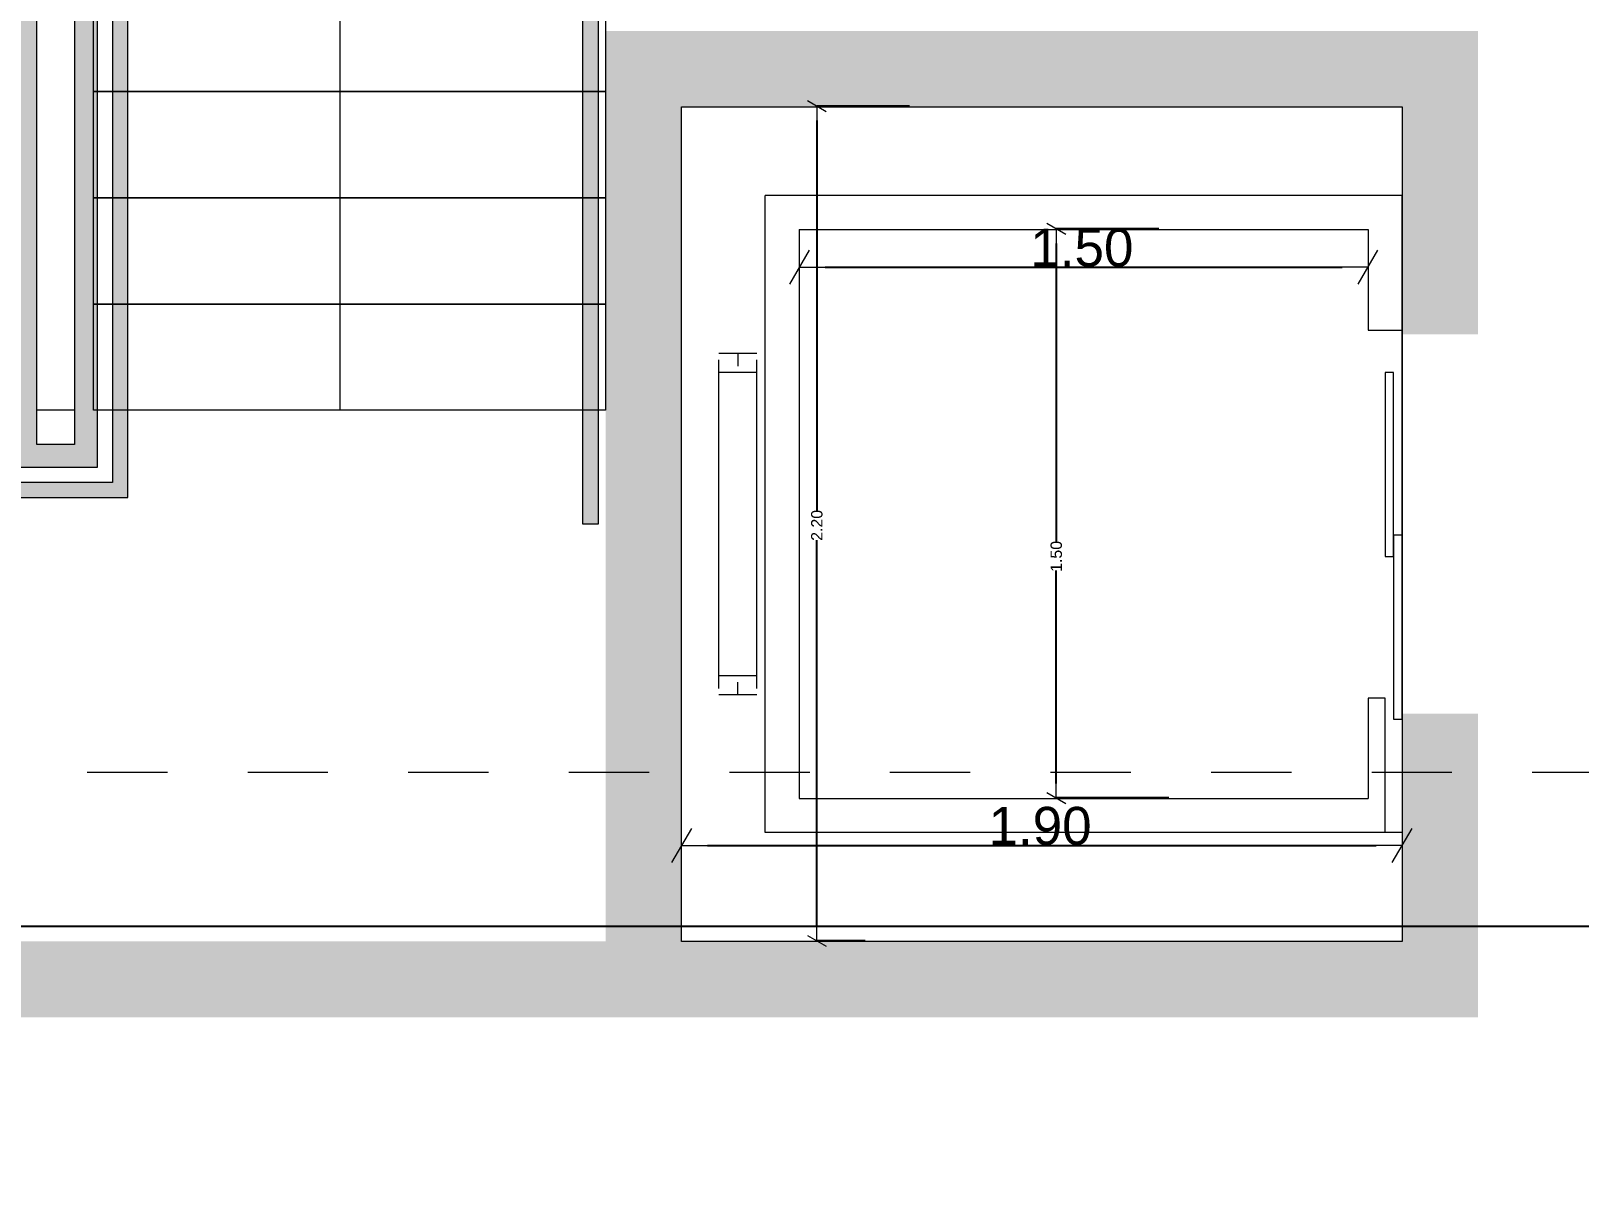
# Model space of a CAD drawing. Header units: millimetres. Extents: x 475616349 to 476941521, y 4620115302 to 4621446928.
# Drawn here: x 476498490 to 476502571, y 4620349801 to 4620352853 of the extents above; entities that cross this region are included whole.
import ezdxf

# ---------------------------------------------------------------- set-up
doc = ezdxf.new("R2010")
doc.units = ezdxf.units.MM
doc.header["$MEASUREMENT"] = 0
doc.linetypes.add('Dashed', pattern=[423.333333, 211.666667, -211.666667])
for name, color, linetype, lineweight in [('G-Anno-Nplt_Pen_No__7', 7, 'Continuous', 0), ('gegmebi_Pen_No__7_Pen_No__7', 7, 'Continuous', 0), ('New_2D Drafting - General_Pen_No__1', 1, 'Continuous', 0), ('New_2D Drafting - General_Pen_No__250_Pen_No__7_Pen_No__154', 154, 'Continuous', 0), ('New_2D Drafting - General_Pen_No__4', 7, 'Continuous', 0), ('New_R03_Nakveti_Pen_No__250', 7, 'Continuous', 0), ('New_R03_Nakveti_Pen_No__4', 7, 'Continuous', 0), ('New_shenobebi_Pen_No__1', 1, 'Continuous', 0), ('New_shenobebi_Pen_No__7', 7, 'Continuous', 0), ('zoma_Pen_No__142', 142, 'Continuous', 0)]:
    doc.layers.add(name, color=color, linetype=linetype, lineweight=lineweight)
doc.layers.add('zoma', color=7, linetype='Continuous')
doc.styles.add('GENERATED_STYLE_2', font='arial.ttf')
doc.dimstyles.new('GENERATED_STYLE__1', dxfattribs={"dimtxt": 200, "dimasz": 64.421331, "dimexe": 0.18, "dimexo": 3, "dimgap": 0.09, "dimtad": 1, "dimtih": 1, "dimtoh": 1, "dimlfac": 0.001, "dimzin": 0, "dimdsep": 46, "dimtxsty": 'GENERATED_STYLE_2', "dimblk": 'ARROWHEAD_2', "dimblk1": 'ARROWHEAD_2', "dimblk2": 'ARROWHEAD_2', "dimcen": 0.09, "dimclrd": 142, "dimclre": 142, "dimclrt": 142, "dimadec": 0, "dimazin": 0, "dimtfac": 1, "dimtdec": 4, "dimtmove": 0, "dimatfit": 3, "dimfxl": 1, "dimtolj": 1, "dimtzin": 0, "dimarcsym": 0})
doc.dimstyles.new('GENERATED_STYLE__5', dxfattribs={"dimtxt": 100, "dimasz": 68.640772, "dimexe": 0.18, "dimexo": 0.0625, "dimgap": 0.09, "dimtad": 1, "dimlfac": 0.001, "dimzin": 0, "dimdsep": 46, "dimtxsty": 'GENERATED_STYLE_2', "dimblk": 'ARROWHEAD_2', "dimblk1": 'ARROWHEAD_2', "dimblk2": 'ARROWHEAD_2', "dimcen": 0.09, "dimse1": 1, "dimse2": 1, "dimclrd": 142, "dimclre": 142, "dimclrt": 142, "dimadec": 0, "dimazin": 0, "dimtfac": 1, "dimtdec": 4, "dimtmove": 0, "dimatfit": 3, "dimfxl": 1, "dimtolj": 1, "dimtzin": 0, "dimarcsym": 0})
doc.dimstyles.new('GENERATED_STYLE__6', dxfattribs={"dimtxt": 30.000001, "dimasz": 38, "dimexe": 0.18, "dimexo": 3, "dimgap": 0.09, "dimtad": 1, "dimlfac": 0.001, "dimzin": 0, "dimdsep": 46, "dimtxsty": 'GENERATED_STYLE_2', "dimblk": 'ARROWHEAD_2', "dimblk1": 'ARROWHEAD_2', "dimblk2": 'ARROWHEAD_2', "dimcen": 0.09, "dimclrd": 142, "dimclre": 142, "dimclrt": 142, "dimadec": 0, "dimazin": 0, "dimtfac": 1, "dimtdec": 4, "dimtmove": 0, "dimatfit": 3, "dimfxl": 1, "dimtolj": 1, "dimtzin": 0, "dimarcsym": 0})
doc.dimstyles.new('GENERATED_STYLE__7', dxfattribs={"dimtxt": 30.000001, "dimasz": 38, "dimexe": 0.18, "dimexo": 3, "dimgap": 0.09, "dimtad": 1, "dimtih": 1, "dimtoh": 1, "dimlfac": 0.001, "dimzin": 0, "dimdsep": 46, "dimtxsty": 'GENERATED_STYLE_2', "dimblk": 'ARROWHEAD_2', "dimblk1": 'ARROWHEAD_2', "dimblk2": 'ARROWHEAD_2', "dimcen": 0.09, "dimclrd": 142, "dimclre": 142, "dimclrt": 142, "dimadec": 0, "dimazin": 0, "dimtfac": 1, "dimtdec": 4, "dimtmove": 0, "dimatfit": 3, "dimfxl": 1, "dimtolj": 1, "dimtzin": 0, "dimarcsym": 0})
doc.dimstyles.new('GENERATED_STYLE__9', dxfattribs={"dimtxt": 100, "dimasz": 68.640772, "dimexe": 0.18, "dimexo": 900, "dimgap": 0.09, "dimtad": 1, "dimlfac": 0.001, "dimzin": 0, "dimdsep": 46, "dimtxsty": 'GENERATED_STYLE_2', "dimblk": 'ARROWHEAD_2', "dimblk1": 'ARROWHEAD_2', "dimblk2": 'ARROWHEAD_2', "dimcen": 0.09, "dimclrd": 7, "dimclre": 7, "dimclrt": 7, "dimadec": 0, "dimazin": 0, "dimtfac": 1, "dimtdec": 4, "dimtmove": 0, "dimatfit": 3, "dimfxl": 1, "dimtolj": 1, "dimtzin": 0, "dimarcsym": 0})

# ---------------------------------------------------------------- blocks, each defined once
blk = doc.blocks.new('*D1232', base_point=(476577134.1, 4620325125.7))
at = {"layer": 'zoma_Pen_No__142', "color": 142, "linetype": 'Continuous', "lineweight": 0, "transparency": 16777216}
for p, q in [((476498007.1, 4620381235), (476498007.1, 4620381362.1)), ((476504507.1, 4620381235), (476504507.1, 4620381362.1)), ((476498031.6, 4620381340.9), (476497982.7, 4620381256.2)), ((476504531.6, 4620381340.9), (476504482.7, 4620381256.2)), ((476498007.1, 4620381298.6), (476504507.1, 4620381298.6))]:
    blk.add_line(p, q, dxfattribs=at)
at = {"layer": 'zoma_Pen_No__142', "color": 142, "lineweight": 0, "transparency": 16777216, "char_height": 200, "attachment_point": 7, "style": 'GENERATED_STYLE_2'}
for s, insert in [('\\A1;{\\pql;\\fArial CYR|b0|i0|c204|p34;6.50}', (476500991.1, 4620381338.6)), ('\\A1;{\\pql;\\fArial CYR|b0|i0|c204|p34;0.40}', (476503950.5, 4620381338.6))]:
    blk.add_mtext(s, dxfattribs=dict(at, insert=insert))
blk = doc.blocks.new('ARROWHEAD_2')
at = {"color": 0, "linetype": 'Continuous', "lineweight": 0}
for p, q in [((-0.378, -0.655), (0.378, 0.655)), ((0, 0), (-1, 0))]:
    blk.add_line(p, q, dxfattribs=at)
blk = doc.blocks.new('*D4004')
at = {"layer": 'Defpoints', "color": 0, "linetype": 'Continuous', "transparency": 16777216}
for p in [(476500205.1, 4620350701.1), (476502105.1, 4620350706.1), (476502105.1, 4620350701.1)]:
    blk.add_point(p, dxfattribs=at)
at = {"layer": 'zoma', "color": 142, "linetype": 'Continuous', "lineweight": -2, "transparency": 16777216}
blk.add_line((476500273.7, 4620350706.1), (476502036.4, 4620350706.1), dxfattribs=at)
at = {"layer": 'zoma', "color": 142, "linetype": 'Continuous', "lineweight": -2, "transparency": 16777216, "xscale": 68.64077230571034, "yscale": 68.64077230571034, "zscale": 68.64077230571034, "rotation": 180}
blk.add_blockref('ARROWHEAD_2', (476500205.1, 4620350706.1), dxfattribs=at)
at = {"layer": 'zoma', "color": 142, "linetype": 'Continuous', "lineweight": -2, "transparency": 16777216, "xscale": 68.64077230571034, "yscale": 68.64077230571034, "zscale": 68.64077230571034}
blk.add_blockref('ARROWHEAD_2', (476502105.1, 4620350706.1), dxfattribs=at)
at = {"layer": 'zoma', "color": 142, "linetype": 'Continuous', "lineweight": 0, "transparency": 16777216, "insert": (476501150.4, 4620350757.3), "char_height": 100, "attachment_point": 5, "style": 'GENERATED_STYLE_2'}
blk.add_mtext('\\A1;1.90', dxfattribs=at)
blk = doc.blocks.new('*D4005')
at = {"layer": 'Defpoints', "color": 0, "linetype": 'Continuous', "transparency": 16777216}
for p in [(476501193.2, 4620352331.4), (476501466.7, 4620352331.4), (476501492.8, 4620350831.4)]:
    blk.add_point(p, dxfattribs=at)
at = {"layer": 'zoma', "color": 142, "linetype": 'Continuous', "lineweight": -2, "transparency": 16777216}
for p, q in [((476501463.7, 4620352331.4), (476501193.1, 4620352331.4)), ((476501193.2, 4620352293.4), (476501193.2, 4620351505.8)), ((476501193.2, 4620350869.4), (476501193.2, 4620351430.6)), ((476501489.8, 4620350831.4), (476501193.1, 4620350831.4))]:
    blk.add_line(p, q, dxfattribs=at)
at = {"layer": 'zoma', "color": 142, "linetype": 'Continuous', "lineweight": -2, "transparency": 16777216, "xscale": 38.00000000000001, "yscale": 38.00000000000001, "zscale": 38.00000000000001}
for p, rotation in [((476501193.2, 4620352331.4), 90), ((476501193.2, 4620350831.4), 270)]:
    blk.add_blockref('ARROWHEAD_2', p, dxfattribs=dict(at, rotation=rotation))
at = {"layer": 'zoma', "color": 142, "linetype": 'Continuous', "lineweight": 0, "transparency": 16777216, "insert": (476501193.2, 4620351468.2), "char_height": 30, "attachment_point": 5, "rotation": 90, "style": 'GENERATED_STYLE_2'}
blk.add_mtext('\\A1;1.50', dxfattribs=at)
blk = doc.blocks.new('*D4006')
at = {"layer": 'Defpoints', "color": 0, "linetype": 'Continuous', "transparency": 16777216}
for p in [(476500515.4, 4620352329.8), (476502015.4, 4620352329.8), (476502015.4, 4620352230.6)]:
    blk.add_point(p, dxfattribs=at)
at = {"layer": 'zoma', "color": 142, "linetype": 'Continuous', "lineweight": -2, "transparency": 16777216}
blk.add_line((476500584, 4620352230.6), (476501946.8, 4620352230.6), dxfattribs=at)
at = {"layer": 'zoma', "color": 142, "linetype": 'Continuous', "lineweight": -2, "transparency": 16777216, "xscale": 68.64077230571034, "yscale": 68.64077230571034, "zscale": 68.64077230571034, "rotation": 180}
blk.add_blockref('ARROWHEAD_2', (476500515.4, 4620352230.6), dxfattribs=at)
at = {"layer": 'zoma', "color": 142, "linetype": 'Continuous', "lineweight": -2, "transparency": 16777216, "xscale": 68.64077230571034, "yscale": 68.64077230571034, "zscale": 68.64077230571034}
blk.add_blockref('ARROWHEAD_2', (476502015.4, 4620352230.6), dxfattribs=at)
at = {"layer": 'zoma', "color": 142, "linetype": 'Continuous', "lineweight": 0, "transparency": 16777216, "insert": (476501260.7, 4620352281.8), "char_height": 100, "attachment_point": 5, "style": 'GENERATED_STYLE_2'}
blk.add_mtext('\\A1;1.50', dxfattribs=at)
blk = doc.blocks.new('*D4007')
at = {"layer": 'Defpoints', "color": 0, "linetype": 'Continuous', "transparency": 16777216}
for p in [(476500562, 4620352654.8), (476500808.9, 4620352654.8), (476500692.1, 4620350454.8)]:
    blk.add_point(p, dxfattribs=at)
at = {"layer": 'zoma', "color": 142, "linetype": 'Continuous', "lineweight": -2, "transparency": 16777216}
for p, q in [((476500805.9, 4620352654.8), (476500561.8, 4620352654.8)), ((476500562, 4620352616.8), (476500562, 4620351589.3)), ((476500562, 4620350492.8), (476500562, 4620351510.8)), ((476500689.1, 4620350454.8), (476500561.8, 4620350454.8))]:
    blk.add_line(p, q, dxfattribs=at)
at = {"layer": 'zoma', "color": 142, "linetype": 'Continuous', "lineweight": -2, "transparency": 16777216, "xscale": 38.00000000000001, "yscale": 38.00000000000001, "zscale": 38.00000000000001}
for p, rotation in [((476500562, 4620352654.8), 90), ((476500562, 4620350454.8), 270)]:
    blk.add_blockref('ARROWHEAD_2', p, dxfattribs=dict(at, rotation=rotation))
at = {"layer": 'zoma', "color": 142, "linetype": 'Continuous', "lineweight": 0, "transparency": 16777216, "insert": (476500562, 4620351550), "char_height": 30, "attachment_point": 5, "rotation": 90, "style": 'GENERATED_STYLE_2'}
blk.add_mtext('\\A1;2.20', dxfattribs=at)
blk = doc.blocks.new('*D3923')
at = {"layer": 'Defpoints', "color": 0, "linetype": 'Continuous', "transparency": 16777216}
for p in [(476467805.1, 4620355693.7), (476533682.1, 4620355693.7), (476467805.1, 4620340493.7)]:
    blk.add_point(p, dxfattribs=at)
at = {"layer": 'zoma', "color": 7, "linetype": 'Continuous', "lineweight": -2, "transparency": 16777216}
for p, q in [((476468705.1, 4620355693.7), (476533682.3, 4620355693.7)), ((476533682.1, 4620355625.1), (476533682.1, 4620348251.7)), ((476533682.1, 4620340562.4), (476533682.1, 4620347923.8)), ((476468705.1, 4620340493.7), (476533682.3, 4620340493.7))]:
    blk.add_line(p, q, dxfattribs=at)
at = {"layer": 'zoma', "color": 7, "linetype": 'Continuous', "lineweight": -2, "transparency": 16777216, "xscale": 68.64077230571034, "yscale": 68.64077230571034, "zscale": 68.64077230571034}
for p, rotation in [((476533682.1, 4620355693.7), 90), ((476533682.1, 4620340493.7), 270)]:
    blk.add_blockref('ARROWHEAD_2', p, dxfattribs=dict(at, rotation=rotation))
at = {"layer": 'zoma', "color": 7, "linetype": 'Continuous', "lineweight": 0, "transparency": 16777216, "insert": (476533682.1, 4620348087.8), "char_height": 100, "attachment_point": 5, "rotation": 90, "style": 'GENERATED_STYLE_2'}
blk.add_mtext('\\A1;15.20', dxfattribs=at)
blk = doc.blocks.new('*D3930')
at = {"layer": 'Defpoints', "color": 0, "linetype": 'Continuous', "transparency": 16777216}
for p in [(476467805.1, 4620350493.7), (476532893, 4620350493.7), (476467805.3, 4620348893.7)]:
    blk.add_point(p, dxfattribs=at)
at = {"layer": 'zoma', "color": 7, "linetype": 'Continuous', "lineweight": -2, "transparency": 16777216}
for p, q in [((476468705.1, 4620350493.7), (476532893.2, 4620350493.7)), ((476532893, 4620350425.1), (476532893, 4620349812.5)), ((476532893, 4620348962.4), (476532893, 4620349562.3)), ((476468705.3, 4620348893.7), (476532893.2, 4620348893.7))]:
    blk.add_line(p, q, dxfattribs=at)
at = {"layer": 'zoma', "color": 7, "linetype": 'Continuous', "lineweight": -2, "transparency": 16777216, "xscale": 68.64077230571034, "yscale": 68.64077230571034, "zscale": 68.64077230571034}
for p, rotation in [((476532893, 4620350493.7), 90), ((476532893, 4620348893.7), 270)]:
    blk.add_blockref('ARROWHEAD_2', p, dxfattribs=dict(at, rotation=rotation))
at = {"layer": 'zoma', "color": 7, "linetype": 'Continuous', "lineweight": 0, "transparency": 16777216, "insert": (476532893, 4620349687.4), "char_height": 100, "attachment_point": 5, "rotation": 90, "style": 'GENERATED_STYLE_2'}
blk.add_mtext('\\A1;1.60', dxfattribs=at)
blk = doc.blocks.new('*D3931')
at = {"layer": 'Defpoints', "color": 0, "linetype": 'Continuous', "transparency": 16777216}
for p in [(476467805.1, 4620355293.7), (476532893, 4620355293.7), (476467805.1, 4620350493.7)]:
    blk.add_point(p, dxfattribs=at)
at = {"layer": 'zoma', "color": 7, "linetype": 'Continuous', "lineweight": -2, "transparency": 16777216}
for p, q in [((476468705.1, 4620355293.7), (476532893.2, 4620355293.7)), ((476532893, 4620355225.1), (476532893, 4620353019.2)), ((476532893, 4620350562.4), (476532893, 4620352755.6)), ((476468705.1, 4620350493.7), (476532893.2, 4620350493.7))]:
    blk.add_line(p, q, dxfattribs=at)
at = {"layer": 'zoma', "color": 7, "linetype": 'Continuous', "lineweight": -2, "transparency": 16777216, "xscale": 68.64077230571034, "yscale": 68.64077230571034, "zscale": 68.64077230571034}
for p, rotation in [((476532893, 4620355293.7), 90), ((476532893, 4620350493.7), 270)]:
    blk.add_blockref('ARROWHEAD_2', p, dxfattribs=dict(at, rotation=rotation))
at = {"layer": 'zoma', "color": 7, "linetype": 'Continuous', "lineweight": 0, "transparency": 16777216, "insert": (476532893, 4620352887.4), "char_height": 100, "attachment_point": 5, "rotation": 90, "style": 'GENERATED_STYLE_2'}
blk.add_mtext('\\A1;4.80', dxfattribs=at)

msp = doc.modelspace()

# ---------------------------------------------------------------- hatches: boundary and pattern name
at = {"layer": 'G-Anno-Nplt_Pen_No__7', "linetype": 'Continuous', "lineweight": 0}
msp.add_hatch(color=7, dxfattribs=at).paths.add_polyline_path([(476500005.084, 4620350253.194), (476497105.084, 4620350253.194), (476497105.084, 4620350453.194), (476500005.084, 4620350453.194)])
at = {"layer": 'New_2D Drafting - General_Pen_No__1', "linetype": 'Continuous', "lineweight": 0}
msp.add_hatch(color=1, dxfattribs=at).paths.add_polyline_path([(476499985.084, 4620351553.226), (476499945.084, 4620351553.226), (476499945.084, 4620354393.226), (476499985.084, 4620354393.226)])
h = msp.add_hatch(color=1, dxfattribs=at)
h.paths.add_polyline_path([(476498365.084, 4620351623.118), (476498745.084, 4620351623.118), (476498745.084, 4620351753.226), (476498745.084, 4620354363.133), (476498365.084, 4620354363.133)])
h.paths.add_polyline_path([(476498705.084, 4620351663.119), (476498405.084, 4620351663.119), (476498405.084, 4620354323.133), (476498705.084, 4620354323.133)], flags=16)
h = msp.add_hatch(color=1, dxfattribs=at)
h.paths.add_polyline_path([(476498445.084, 4620351703.119), (476498665.084, 4620351703.119), (476498665.084, 4620354283.133), (476498445.084, 4620354283.133)])
h.paths.add_polyline_path([(476498505.084, 4620351763.119), (476498505.084, 4620354223.133), (476498605.084, 4620354223.133), (476498605.084, 4620351763.119)], flags=16)
at = {"layer": 'New_2D Drafting - General_Pen_No__250_Pen_No__7_Pen_No__154', "linetype": 'Continuous', "lineweight": 0}
for points in [[(476500005.084, 4620352853.194), (476500205.084, 4620352853.194), (476502305.084, 4620352853.194), (476502305.084, 4620352053.194), (476502105.084, 4620352053.194), (476502105.084, 4620352653.194), (476500205.084, 4620352653.194), (476500005.084, 4620352653.194)], [(476500005.084, 4620352653.194), (476500205.084, 4620352653.194), (476500205.084, 4620350453.194), (476502105.084, 4620350453.194), (476502105.084, 4620351053.194), (476502305.084, 4620351053.194), (476502305.084, 4620350253.194), (476500005.084, 4620350253.194), (476500005.084, 4620350453.194)]]:
    msp.add_hatch(color=154, dxfattribs=at).paths.add_polyline_path(points)

# ---------------------------------------------------------------- linework, layer by layer
at = {"layer": 'gegmebi_Pen_No__7_Pen_No__7', "color": 7, "linetype": 'Continuous', "lineweight": 0, "flags": 128}
for points in [[(476498605.084, 4620351853.226), (476498505.084, 4620351853.226), (476498505.084, 4620354093.226), (476498605.084, 4620354093.226)], [(476498655.084, 4620352693.226), (476498655.084, 4620352973.226), (476500005.084, 4620352973.226), (476500005.084, 4620352693.226)], [(476498655.084, 4620352413.226), (476498655.084, 4620352693.226), (476500005.084, 4620352693.226), (476500005.084, 4620352413.226)], [(476498655.084, 4620352133.226), (476498655.084, 4620352413.226), (476500005.084, 4620352413.226), (476500005.084, 4620352133.226)], [(476498655.084, 4620351853.226), (476498655.084, 4620352133.226), (476500005.084, 4620352133.226), (476500005.084, 4620351853.226)]]:
    msp.add_lwpolyline(points, close=True, dxfattribs=at)
msp.add_lwpolyline([(476499305.084, 4620351853.226), (476499305.084, 4620354093.226), (476499605.084, 4620353793.226)], dxfattribs=at)
at = {"layer": 'New_2D Drafting - General_Pen_No__4', "color": 7, "linetype": 'Continuous', "lineweight": 0, "flags": 128}
for points in [[(476499985.084, 4620351553.226), (476499945.084, 4620351553.226), (476499945.084, 4620354393.226), (476499985.084, 4620354393.226)], [(476498365.084, 4620351623.118), (476498745.084, 4620351623.118), (476498745.084, 4620351753.226), (476498745.084, 4620354363.133), (476498365.084, 4620354363.133)], [(476498705.084, 4620351663.119), (476498405.084, 4620351663.119), (476498405.084, 4620354323.133), (476498705.084, 4620354323.133)], [(476498445.084, 4620351703.119), (476498665.084, 4620351703.119), (476498665.084, 4620354283.133), (476498445.084, 4620354283.133)], [(476498505.084, 4620351763.119), (476498505.084, 4620354223.133), (476498605.084, 4620354223.133), (476498605.084, 4620351763.119)]]:
    msp.add_lwpolyline(points, close=True, dxfattribs=at)
at = {"layer": 'New_R03_Nakveti_Pen_No__250', "color": 7, "linetype": 'Continuous', "lineweight": 0}
for p, q in [((476500403.524, 4620352003.194), (476500303.524, 4620352003.194)), ((476500303.524, 4620351119.861), (476500303.524, 4620351986.527)), ((476500353.524, 4620352003.194), (476500353.524, 4620351969.861)), ((476500403.524, 4620351119.861), (476500403.524, 4620351986.527)), ((476500403.524, 4620351953.194), (476500303.524, 4620351953.194)), ((476500403.524, 4620351153.194), (476500303.524, 4620351153.194)), ((476500353.524, 4620351103.194), (476500353.524, 4620351136.527)), ((476500403.524, 4620351103.194), (476500303.524, 4620351103.194))]:
    msp.add_line(p, q, dxfattribs=at)
at = {"layer": 'New_R03_Nakveti_Pen_No__4', "color": 7, "linetype": 'Continuous', "lineweight": 0}
for p, q in [((476500425.712, 4620350740.123), (476500425.712, 4620352419.495)), ((476502105.084, 4620352419.495), (476500425.712, 4620352419.495)), ((476502105.084, 4620352064.862), (476502105.084, 4620352419.495)), ((476500515.398, 4620352329.809), (476500515.398, 4620350829.809)), ((476500515.398, 4620352329.809), (476502015.398, 4620352329.809)), ((476502015.398, 4620352329.809), (476502015.398, 4620352064.862)), ((476502015.398, 4620352064.862), (476502105.084, 4620352064.862)), ((476502105.084, 4620351094.757), (476502105.084, 4620352064.862)), ((476502060.241, 4620351094.757), (476502015.398, 4620351094.757)), ((476502015.398, 4620351094.757), (476502015.398, 4620350829.809)), ((476502060.241, 4620350740.123), (476502060.241, 4620351094.757)), ((476502105.084, 4620351094.757), (476502105.084, 4620350740.123)), ((476500515.398, 4620350829.809), (476502015.398, 4620350829.809)), ((476502105.084, 4620350740.123), (476500425.712, 4620350740.123))]:
    msp.add_line(p, q, dxfattribs=at)
for points in [[(476502082.662, 4620351467.702), (476502082.662, 4620351952.754), (476502060.241, 4620351952.754), (476502060.241, 4620351467.702)], [(476502105.084, 4620351038.703), (476502105.084, 4620351523.756), (476502082.662, 4620351523.756), (476502082.662, 4620351038.703)]]:
    msp.add_lwpolyline(points, close=True, dxfattribs=at)
at = {"layer": 'New_shenobebi_Pen_No__1', "color": 1, "linetype": 'Dashed', "lineweight": 0}
msp.add_lwpolyline([(476536949.753, 4620350898.598), (476463778.685, 4620350898.598)], dxfattribs=at)
at = {"layer": 'New_shenobebi_Pen_No__7', "color": 7, "linetype": 'Continuous', "lineweight": 0}
msp.add_lwpolyline([(476500205.084, 4620350453.194), (476500205.084, 4620352653.194), (476502105.084, 4620352653.194), (476502105.084, 4620350453.194)], close=True, dxfattribs=at)

# ---------------------------------------------------------------- dimensions: what is measured, and where the dimension line sits
at = {"layer": 'zoma', "color": 142, "linetype": 'Continuous', "lineweight": 0}
for base, p1, p2, dimstyle, picture, middle in [((476504507.125, 4620381298.553), (476498007.125, 4620348592.361), (476504507.125, 4620348192.361), 'GENERATED_STYLE__1', '*D1232', (476501250.832, 4620381438.553)), ((476502015.398, 4620352230.648), (476500515.398, 4620352329.809), (476502015.398, 4620352329.809), 'GENERATED_STYLE__5', '*D4006', (476501260.678, 4620352230.648)), ((476502105.084, 4620350706.125), (476500205.084, 4620350701.11), (476502105.084, 4620350701.11), 'GENERATED_STYLE__5', '*D4004', (476501150.364, 4620350706.125))]:
    dim = msp.add_linear_dim(base=base, p1=p1, p2=p2, dimstyle=dimstyle, dxfattribs=at)
    dim.commit()
    dim.dimension.update_dxf_attribs({"geometry": picture, "text_midpoint": middle, "dimtype": 160})
for base, p1, p2, dimstyle, picture, middle in [((476533682.101, 4620355693.723), (476467805.077, 4620340493.723), (476467805.077, 4620355693.723), 'GENERATED_STYLE__9', '*D3923', (476533682.101, 4620348087.781)), ((476532892.973, 4620355293.723), (476467805.077, 4620350493.724), (476467805.077, 4620355293.723), 'GENERATED_STYLE__9', '*D3931', (476532892.973, 4620352887.43)), ((476500562.025, 4620352654.762), (476500692.056, 4620350454.762), (476500808.863, 4620352654.762), 'GENERATED_STYLE__7', '*D4007', (476500562.025, 4620351550.043)), ((476501193.24, 4620352331.378), (476501492.809, 4620350831.378), (476501466.711, 4620352331.378), 'GENERATED_STYLE__6', '*D4005', (476501193.24, 4620351468.21)), ((476532892.973, 4620350493.724), (476467805.332, 4620348893.723), (476467805.077, 4620350493.724), 'GENERATED_STYLE__9', '*D3930', (476532892.973, 4620349687.43))]:
    dim = msp.add_linear_dim(base=base, p1=p1, p2=p2, angle=90, dimstyle=dimstyle, dxfattribs=at)
    dim.commit()
    dim.dimension.update_dxf_attribs({"geometry": picture, "text_midpoint": middle, "dimtype": 160, "text_rotation": 90})

doc.saveas('drawing.dxf')
